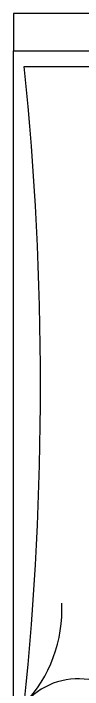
# Model space of a CAD drawing. Header units: inches. Extents: x 0 to 2865, y 0 to 4378.
# Drawn here: x 1765.05 to 1769.51, y 2336.59 to 2380.28 of the extents above; entities that cross this region are included whole.
import ezdxf

# ---------------------------------------------------------------- set-up
doc = ezdxf.new("R2010")
doc.units = ezdxf.units.IN
doc.layers.add('I-FURN', color=8, linetype='Continuous')

# ---------------------------------------------------------------- blocks, each defined once
blk = doc.blocks.new('BED')
at = {"layer": 'I-FURN', "transparency": 33554687}
blk.add_line((29.303, -76.568), (-29.538, -76.568), dxfattribs=at)
for points in [[(30, -77.589), (-30, -77.589), (-30, -4.127), (30, -4.127)], [(30, -77.589), (-30, -77.589), (-30, -80), (30, -80)]]:
    blk.add_lwpolyline(points, close=True, dxfattribs=at)
for centre, radius, start, end in [((25.829, -32.511), 4.495, 261.0708, 320.5971), ((35.816, -41.506), 8.953, 136.6816, 182.5314), ((230.762, -55.966), 202.51, 174.1611, 185.8389)]:
    blk.add_arc(centre, radius, start, end, dxfattribs=at)

msp = doc.modelspace()

# ---------------------------------------------------------------- block references
at = {"layer": 'I-FURN', "color": 8, "lineweight": 5, "transparency": 33554636, "rotation": 180}
msp.add_blockref('BED', (1795.049, 2300.276), dxfattribs=at)

doc.saveas('drawing.dxf')
